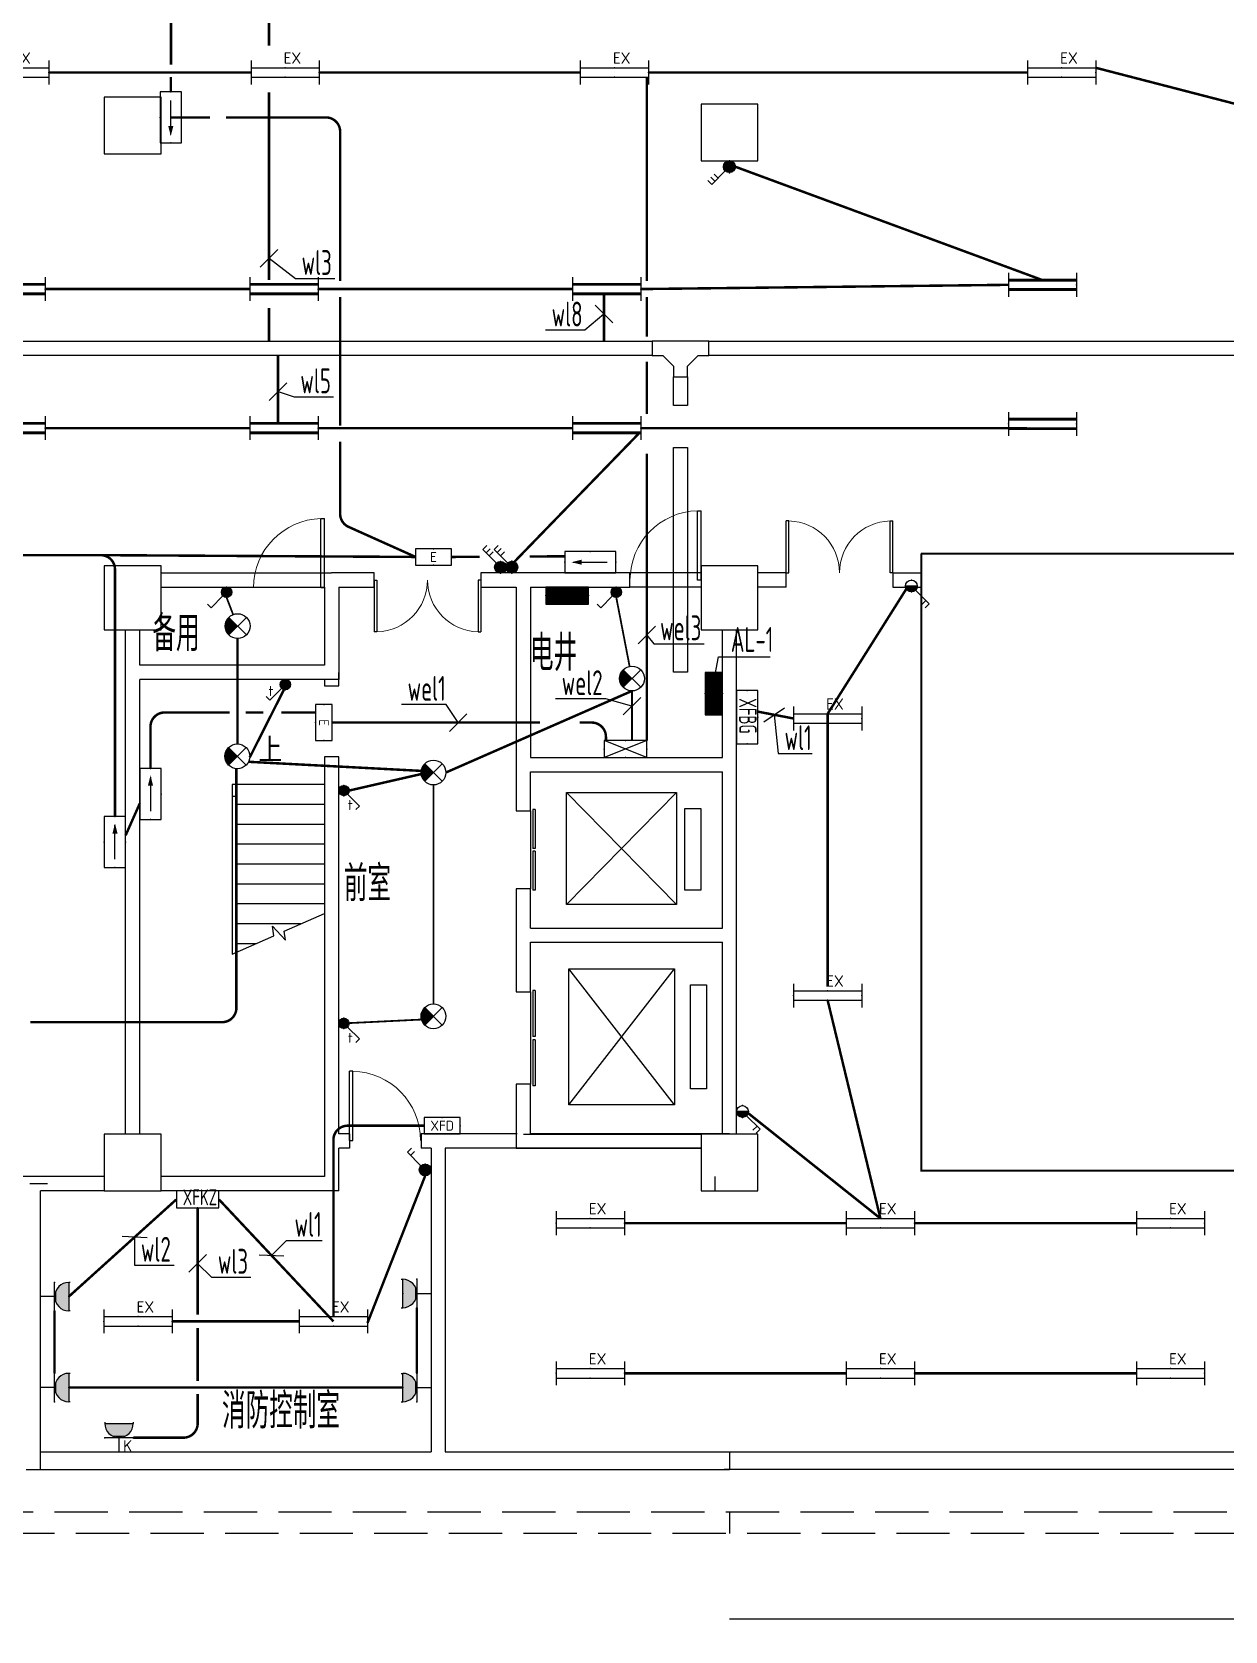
# Model space of a CAD drawing. Extents: x 2166032 to 5302137, y 581493 to 2416206.
# Drawn here: x 2488264 to 2505058, y 1253170 to 1275683 of the extents above; entities that cross this region are included whole.
import ezdxf
from ezdxf.enums import TextEntityAlignment as Align

# ---------------------------------------------------------------- set-up
doc = ezdxf.new("R2010")
doc.units = 0
doc.header["$LTSCALE"] = 1000
doc.header["$MEASUREMENT"] = 0
doc.linetypes.add('DASH', pattern=[0.35, 0.25, -0.1])
for name, color, linetype in [('3T_WOOD', 21, 'Continuous'), ('CABLETRAY', 4, 'Continuous'), ('COLUMN', 2, 'Continuous'), ('DIM-照明', 3, 'Continuous'), ('DIM-箱柜', 3, 'Continuous'), ('DIM_SYMB', 3, 'Continuous'), ('EQUIP-动力', 3, 'Continuous'), ('EQUIP-照明', 3, 'Continuous'), ('EQUIP-箱柜', 3, 'Continuous'), ('PUB_TEXT', 7, 'Continuous'), ('STAIR', 8, 'Continuous'), ('TEL_TEXT', 7, 'Continuous'), ('WALL', 8, 'Continuous'), ('WINDOW', 8, 'Continuous'), ('WIRE-应急', 6, 'DASH'), ('WIRE-照明', 1, 'Continuous'), ('地沟', 8, 'Continuous'), ('消防', 7, 'Continuous')]:
    doc.layers.add(name, color=color, linetype=linetype)
doc.styles.add('_TCH_DIM', font='tssdeng.shx', dxfattribs={"bigfont": 'tssdchn.shx'})
doc.styles.add('_TCH_LABEL', font='!tssdeng.shx', dxfattribs={"bigfont": '!tssdchn.shx'})
doc.styles.add('_TEL_DIM', font='@tssdeng.shx', dxfattribs={"width": 0.8, "height": 3.5, "bigfont": '!tssdchn.shx'})
doc.styles.get("Standard").update_dxf_attribs({"font": 'tssdeng.shx', "bigfont": 'tssdchn.shx'})
doc.styles.add('TSSD_REIN', font='tssdeng.shx', dxfattribs={"width": 0.7, "bigfont": 'tssdchn.shx'})

# ---------------------------------------------------------------- blocks, each defined once
blk = doc.blocks.new('$DorLib2D$00000001')
for p, q in [((0.45, 0.975), (0.5, 0.975)), ((0.45, 0), (0.45, 0.975)), ((0.5, 0), (0.5, 0.975)), ((0.5, 0), (0.45, 0))]:
    blk.add_line(p, q)
at = {"lineweight": 13}
blk.add_arc((0.475, 0), 0.975, 91.4693, 180, dxfattribs=at)
blk = doc.blocks.new('*X38')
at = {"color": 0}
for p, q in [((-250, 33), (-83, 200)), ((-250, 68), (-118, 200)), ((-250, 104), (-154, 200)), ((-250, 139), (-189, 200)), ((-250, 174), (-224, 200)), ((-247, 0), (-47, 200)), ((-212, 0), (-12, 200)), ((-177, 0), (23, 200)), ((-141, 0), (59, 200)), ((-106, 0), (94, 200)), ((-71, 0), (129, 200)), ((-35, 0), (165, 200)), ((0, 0), (200, 200)), ((35, 0), (235, 200)), ((71, 0), (250, 179)), ((106, 0), (250, 144)), ((141, 0), (250, 109)), ((177, 0), (250, 73)), ((212, 0), (250, 38)), ((247, 0), (250, 3))]:
    blk.add_line(p, q, dxfattribs=at)
blk = doc.blocks.new('$equip$00001421')
for p, q in [((0.75, 0.6), (-0.75, 0.6)), ((-0.75, 0.6), (-0.75, 0)), ((0.75, 0), (0.75, 0.6)), ((-0.75, 0), (0.75, 0))]:
    blk.add_line(p, q)
at = {"const_width": 0.6}
blk.add_lwpolyline([(-0.75, 0.3), (0.75, 0.3)], dxfattribs=at)
for p in [(0, 0.6), (-0.75, 0.3), (0, 0), (0.75, 0.3)]:
    blk.add_point(p)
at = {"xscale": 0.00300000000061118, "yscale": 0.00300000000061118, "zscale": 0.003}
blk.add_blockref('*X38', (0, 0), dxfattribs=at)
at = {"style": '_TCH_LABEL', "flags": 9}
blk.add_attdef('A', (0, 0), '', height=0.00002, dxfattribs=at)
blk = doc.blocks.new('$equip$00001413')
for p, q in [((0.75, 0.6), (-0.75, 0.6)), ((-0.75, 0.6), (-0.75, 0)), ((0.75, 0), (0.75, 0.6)), ((-0.75, 0), (0.75, 0))]:
    blk.add_line(p, q)
for p in [(0, 0.6), (-0.75, 0.3), (0, 0), (0.75, 0.3)]:
    blk.add_point(p)
at = {"style": '_TCH_LABEL', "flags": 9}
blk.add_attdef('A', (0, 0), '', height=0.00002, dxfattribs=at)
blk = doc.blocks.new('$equip$00001771')
for p, q in [((-1.2, 0.417), (-1.2, -0.417)), ((-1.2, 0.167), (1.2, 0.167)), ((1.2, 0.417), (1.2, -0.417)), ((-1.2, -0.167), (1.2, -0.167))]:
    blk.add_line(p, q)
for p in [(-1.2, 0), (0, 0.167), (1.2, 0), (0, -0.167)]:
    blk.add_point(p)
at = {"color": 7, "style": '_TEL_DIM'}
blk.add_attdef('$TEXT$', text='', height=0.4, dxfattribs=at).set_placement((0.257, 0.508), align=Align.MIDDLE_CENTER)
at = {"color": 7, "style": '_TEL_DIM', "flags": 1}
blk.add_attdef('A', text='', height=0.00002, dxfattribs=at).set_placement((0, 0), align=Align.MIDDLE_CENTER)
blk = doc.blocks.new('$equip$00001963')
for p, q in [((0.147, 0.356), (0.625, 0.833)), ((0.512, 0.72), (0.653, 0.579)), ((0.625, 0.833), (0.766, 0.692))]:
    blk.add_line(p, q)
blk.add_circle((0, 0.208), 0.208)
for p in [(-0.208, 0.208), (0, 0.417), (0, 0), (0.208, 0.208)]:
    blk.add_point(p)
for points in [[(-0.18, 0.313), (0.18, 0.313), (-0.208, 0.208), (0.208, 0.208)], [(-0.18, 0.104), (0.18, 0.104), (-0.208, 0.208), (0.208, 0.208)], [(-0.104, 0.389), (0.104, 0.389), (-0.18, 0.313), (0.18, 0.313)], [(-0.104, 0.028), (0.104, 0.028), (-0.18, 0.104), (0.18, 0.104)], [(0, 0.417), (0, 0.417), (-0.104, 0.389), (0.104, 0.389)], [(0, 0), (0, 0), (-0.104, 0.028), (0.104, 0.028)]]:
    blk.add_solid(points)
at = {"layer": 'TEL_TEXT', "style": '_TEL_DIM', "flags": 1}
blk.add_attdef('A', text='', height=0.00002, dxfattribs=at).set_placement((0, 0), align=Align.MIDDLE_CENTER)
blk = doc.blocks.new('$equip$00001237')
for p, q in [((-0.5, 1.05), (-0.5, 1)), ((-0.5, 1), (0.5, 1)), ((0.5, 1.05), (0.5, 1)), ((0.5, 0.5), (-0.5, 0.5)), ((0, 0.5), (0, 0))]:
    blk.add_line(p, q)
blk.add_arc((0, 1), 0.5, 180, 0)
for p in [(0, 1), (-0.5, 0.5), (0, 0), (0.5, 0.5)]:
    blk.add_point(p)
for points in [[(0.433, 0.75), (-0.433, 0.75), (0.5, 1), (-0.5, 1)], [(0.25, 0.567), (-0.25, 0.567), (0.433, 0.75), (-0.433, 0.75)], [(0, 0.5), (0, 0.5), (0.25, 0.567), (-0.25, 0.567)]]:
    blk.add_solid(points)
at = {"flags": 9}
blk.add_attdef('A', (0, 0), '', height=0.00002, dxfattribs=at)
blk = doc.blocks.new('$equip$00001764')
for p, q in [((-0.5, 1.05), (-0.5, 1)), ((-0.5, 1), (0.5, 1)), ((0.5, 1.05), (0.5, 1)), ((0.5, 0.5), (-0.5, 0.5)), ((0, 0.5), (0, 0))]:
    blk.add_line(p, q)
blk.add_arc((0, 1), 0.5, 180, 0)
for p in [(-0.5, 0.5), (0, 0), (0.5, 0.5)]:
    blk.add_point(p)
for points in [[(0.433, 0.75), (-0.433, 0.75), (0.5, 1), (-0.5, 1)], [(0.25, 0.567), (-0.25, 0.567), (0.433, 0.75), (-0.433, 0.75)], [(0, 0.5), (0, 0.5), (0.25, 0.567), (-0.25, 0.567)]]:
    blk.add_solid(points)
at = {"color": 7, "style": '_TEL_DIM'}
blk.add_attdef('$TEXT$', text='', height=0.4, dxfattribs=at).set_placement((0.303, 0.211), align=Align.MIDDLE_CENTER)
at = {"color": 7, "style": '_TEL_DIM', "flags": 1}
blk.add_attdef('A', text='', height=0.00002, dxfattribs=at).set_placement((0, 0), align=Align.MIDDLE_CENTER)
blk = doc.blocks.new('$equip$00001776')
for p, q in [((0.72, 0.66), (-0.72, 0.66)), ((-0.72, 0.66), (-0.72, 0)), ((0.72, 0), (0.72, 0.66)), ((-0.72, 0), (0.72, 0))]:
    blk.add_line(p, q)
for p in [(0, 0.66), (-0.72, 0.33), (0, 0), (0.72, 0.33)]:
    blk.add_point(p)
at = {"color": 7, "style": '_TEL_DIM'}
blk.add_attdef('$TEXT$', text='', height=0.4, dxfattribs=at).set_placement((0, 0.33), align=Align.MIDDLE_CENTER)
at = {"color": 7, "style": '_TEL_DIM', "flags": 1}
blk.add_attdef('A', text='', height=0.00002, dxfattribs=at).set_placement((0, 0), align=Align.MIDDLE_CENTER)
blk = doc.blocks.new('$equip$00001962')
for p, q in [((0.147, 0.356), (0.625, 0.833)), ((0.625, 0.833), (0.766, 0.692))]:
    blk.add_line(p, q)
blk.add_circle((0, 0.208), 0.208)
for p in [(-0.208, 0.208), (0, 0.417), (0, 0), (0.208, 0.208)]:
    blk.add_point(p)
for points in [[(-0.18, 0.313), (0.18, 0.313), (-0.208, 0.208), (0.208, 0.208)], [(-0.18, 0.104), (0.18, 0.104), (-0.208, 0.208), (0.208, 0.208)], [(-0.104, 0.389), (0.104, 0.389), (-0.18, 0.313), (0.18, 0.313)], [(-0.104, 0.028), (0.104, 0.028), (-0.18, 0.104), (0.18, 0.104)], [(0, 0.417), (0, 0.417), (-0.104, 0.389), (0.104, 0.389)], [(0, 0), (0, 0), (-0.104, 0.028), (0.104, 0.028)]]:
    blk.add_solid(points)
at = {"layer": 'TEL_TEXT', "style": '_TEL_DIM', "flags": 1}
blk.add_attdef('A', text='', height=0.00002, dxfattribs=at).set_placement((0, 0), align=Align.MIDDLE_CENTER)
blk = doc.blocks.new('$equip$00001822')
for p, q in [((0.147, 0.356), (0.625, 0.833)), ((0.625, 0.833), (0.766, 0.692))]:
    blk.add_line(p, q)
blk.add_circle((0, 0.208), 0.208)
for p in [(-0.208, 0.208), (-0.015, 0.001), (0, 0.417), (0.208, 0.208)]:
    blk.add_point(p)
for points in [[(-0.18, 0.313), (0.18, 0.313), (-0.208, 0.208), (0.208, 0.208)], [(-0.18, 0.104), (0.18, 0.104), (-0.208, 0.208), (0.208, 0.208)], [(-0.104, 0.389), (0.104, 0.389), (-0.18, 0.313), (0.18, 0.313)], [(-0.104, 0.028), (0.104, 0.028), (-0.18, 0.104), (0.18, 0.104)], [(0, 0.417), (0, 0.417), (-0.104, 0.389), (0.104, 0.389)], [(0, 0), (0, 0), (-0.104, 0.028), (0.104, 0.028)]]:
    blk.add_solid(points)
at = {"color": 7, "style": '_TEL_DIM'}
blk.add_attdef('$TEXT$', text='', height=0.4, dxfattribs=at).set_placement((0.581, 0.465), align=Align.MIDDLE_CENTER)
at = {"color": 7, "style": '_TEL_DIM', "flags": 1}
blk.add_attdef('A', text='', height=0.00002, dxfattribs=at).set_placement((0, 0), align=Align.MIDDLE_CENTER)
blk = doc.blocks.new('$equip$00001686')
for p, q in [((0.72, 0.6), (-0.72, 0.6)), ((-0.72, 0.6), (-0.72, 0)), ((0.72, 0), (0.72, 0.6)), ((-0.72, 0), (0.72, 0))]:
    blk.add_line(p, q)
at = {"color": 7}
blk.add_line((-0.48, 0.3), (0.48, 0.3), dxfattribs=at)
for p in [(0, 0.6), (-0.72, 0.3), (0, 0), (0.72, 0.3)]:
    blk.add_point(p)
blk.add_solid([(-0.24, 0.228), (-0.528, 0.3), (-0.24, 0.372)])
at = {"layer": 'TEL_TEXT', "style": '_TEL_DIM', "flags": 1}
blk.add_attdef('A', text='', height=0.00002, dxfattribs=at).set_placement((0, 0), align=Align.MIDDLE_CENTER)
blk = doc.blocks.new('$equip$00001190')
for p, q in [((-0.354, 0.354), (0.354, -0.354)), ((-0.354, -0.354), (0.354, 0.354))]:
    blk.add_line(p, q)
blk.add_circle((0, 0), 0.5)
for points in [[(-0.177, -0.177), (-0.483, 0.129), (0, 0), (-0.354, 0.354)], [(-0.306, -0.306), (-0.483, -0.129), (-0.177, -0.177), (-0.483, 0.129)], [(-0.354, -0.354), (-0.354, -0.354), (-0.306, -0.306), (-0.483, -0.129)]]:
    blk.add_solid(points)
at = {"flags": 9}
blk.add_attdef('A', (0, 0), '', height=0.00002, dxfattribs=at)
blk = doc.blocks.new('$equip$00001214')
for p, q in [((0.147, 0.356), (0.625, 0.833)), ((0.512, 0.72), (0.653, 0.579)), ((0.625, 0.833), (0.766, 0.692)), ((0, 0.417), (0, 0))]:
    blk.add_line(p, q)
blk.add_circle((0, 0.208), 0.208)
for p in [(-0.208, 0.208), (0, 0.417), (0.208, 0.208), (0, 0)]:
    blk.add_point(p)
for points in [[(0.104, 0.389), (0.104, 0.028), (0, 0.417), (0, 0)], [(0.18, 0.313), (0.18, 0.104), (0.104, 0.389), (0.104, 0.028)], [(0.208, 0.208), (0.208, 0.208), (0.18, 0.313), (0.18, 0.104)]]:
    blk.add_solid(points)
at = {"flags": 9}
blk.add_attdef('A', (0, 0), '', height=0.00002, dxfattribs=at)
blk = doc.blocks.new('$equip$00001687')
for p, q in [((0.72, 0.6), (-0.72, 0.6)), ((-0.72, 0.6), (-0.72, 0)), ((0.72, 0), (0.72, 0.6)), ((-0.72, 0), (0.72, 0))]:
    blk.add_line(p, q)
at = {"color": 7}
blk.add_line((-0.48, 0.3), (0.48, 0.3), dxfattribs=at)
for p in [(0, 0.6), (-0.72, 0.3), (0, 0), (0.72, 0.3)]:
    blk.add_point(p)
blk.add_solid([(0.24, 0.228), (0.528, 0.3), (0.24, 0.372)])
at = {"layer": 'TEL_TEXT', "style": '_TEL_DIM', "flags": 1}
blk.add_attdef('A', text='', height=0.00002, dxfattribs=at).set_placement((0, 0), align=Align.MIDDLE_CENTER)
blk = doc.blocks.new('$equip$00001964')
for p, q in [((0.147, 0.356), (0.625, 0.833)), ((0.399, 0.607), (0.54, 0.466)), ((0.512, 0.72), (0.653, 0.579)), ((0.625, 0.833), (0.766, 0.692))]:
    blk.add_line(p, q)
blk.add_circle((0, 0.208), 0.208)
for p in [(-0.208, 0.208), (0, 0.417), (0, 0), (0.208, 0.208)]:
    blk.add_point(p)
for points in [[(-0.18, 0.313), (0.18, 0.313), (-0.208, 0.208), (0.208, 0.208)], [(-0.18, 0.104), (0.18, 0.104), (-0.208, 0.208), (0.208, 0.208)], [(-0.104, 0.389), (0.104, 0.389), (-0.18, 0.313), (0.18, 0.313)], [(-0.104, 0.028), (0.104, 0.028), (-0.18, 0.104), (0.18, 0.104)], [(0, 0.417), (0, 0.417), (-0.104, 0.389), (0.104, 0.389)], [(0, 0), (0, 0), (-0.104, 0.028), (0.104, 0.028)]]:
    blk.add_solid(points)
at = {"layer": 'TEL_TEXT', "style": '_TEL_DIM', "flags": 1}
blk.add_attdef('A', text='', height=0.00002, dxfattribs=at).set_placement((0, 0), align=Align.MIDDLE_CENTER)
blk = doc.blocks.new('$equip$00001424')
for p, q in [((-0.75, 0), (0.75, 0.6)), ((-0.75, 0.6), (0.75, 0)), ((0.75, 0.6), (-0.75, 0.6)), ((-0.75, 0.6), (-0.75, 0)), ((0.75, 0), (0.75, 0.6)), ((-0.75, 0), (0.75, 0))]:
    blk.add_line(p, q)
for p in [(0, 0.6), (-0.75, 0.3), (0, 0), (0.75, 0.3)]:
    blk.add_point(p)
at = {"style": '_TCH_LABEL', "flags": 9}
blk.add_attdef('A', (0, 0), '', height=0.00002, dxfattribs=at)
blk = doc.blocks.new('$equip$00001160')
for p, q in [((-1.2, 0.417), (-1.2, -0.417)), ((-1.2, 0.167), (1.2, 0.167)), ((1.2, 0.417), (1.2, -0.417)), ((-1.2, -0.167), (1.2, -0.167))]:
    blk.add_line(p, q)
at = {"const_width": 0.1}
for points in [[(-1.2, 0.167), (1.2, 0.167)], [(-1.2, -0.167), (1.2, -0.167)]]:
    blk.add_lwpolyline(points, dxfattribs=at)
at = {"layer": 'EQUIP-照明'}
for p in [(-1.2, 0), (0, 0.167), (1.2, 0), (0, -0.167)]:
    blk.add_point(p, dxfattribs=at)
at = {"layer": 'EQUIP-照明', "flags": 9}
blk.add_attdef('A', (0, 0), '', height=0.00002, dxfattribs=at)
blk = doc.blocks.new('$TCHSYS$LDOR22D')
for p, q in [((-0.517, 0.833), (-0.017, 0.833)), ((-0.517, 0.833), (-0.517, 0.667)), ((-0.017, 0.833), (-0.017, 0.667)), ((0.017, 0.833), (0.017, 0.667)), ((0.017, 0.833), (0.517, 0.833)), ((0.517, 0.833), (0.517, 0.667)), ((-0.517, 0.667), (-0.017, 0.667)), ((0.017, 0.667), (0.517, 0.667)), ((-0.5, 0.5), (0.5, 0.5))]:
    blk.add_line(p, q)
blk = doc.blocks.new('$DorLib2D$00000002')
for p, q in [((-0.5, 0), (-0.5, 0.4875)), ((-0.475, 0.4875), (-0.5, 0.4875)), ((-0.475, 0), (-0.475, 0.4875)), ((0.475, 0), (0.475, 0.4875)), ((0.475, 0.4875), (0.5, 0.4875)), ((0.5, 0), (0.5, 0.4875)), ((-0.5, 0), (-0.475, 0)), ((0.5, 0), (0.475, 0))]:
    blk.add_line(p, q)
at = {"lineweight": 13}
for centre, start, end in [((-0.4875, 0), 0, 88.53072), ((0.4875, 0), 91.46928, 180)]:
    blk.add_arc(centre, 0.4875, start, end, dxfattribs=at)

msp = doc.modelspace()

# ---------------------------------------------------------------- linework, layer by layer
msp.add_circle((2604640.5, 1020101.3), 438608.5)
at = {"layer": '3T_WOOD'}
msp.add_lwpolyline([(2498081.8, 1253340.8), (2506332.3, 1253340.8)], dxfattribs=at)
at = {"layer": 'CABLETRAY'}
for p, q in [((2469308.2, 1271328.1), (2496992.3, 1271328.1)), ((2496992.3, 1271328.1), (2496992.3, 1271128.1)), ((2497792.3, 1271328.1), (2496992.3, 1271328.1)), ((2496992.3, 1271328.1), (2496992.3, 1271128.1)), ((2497792.3, 1271128.1), (2497792.3, 1271328.1)), ((2497792.3, 1271328.1), (2508092.9, 1271328.1)), ((2497792.3, 1271128.1), (2497792.3, 1271328.1)), ((2496992.3, 1271128.1), (2469308.2, 1271128.1)), ((2496992.3, 1271128.1), (2497142.3, 1271128.1)), ((2497142.3, 1271128.1), (2497292.3, 1270978.1)), ((2497492.3, 1270978.1), (2497642.3, 1271128.1)), ((2497642.3, 1271128.1), (2497792.3, 1271128.1)), ((2508092.9, 1271128.1), (2497792.3, 1271128.1)), ((2497292.3, 1270978.1), (2497292.3, 1270828.1)), ((2497492.3, 1270828.1), (2497492.3, 1270978.1)), ((2497292.3, 1270828.1), (2497492.3, 1270828.1)), ((2497292.3, 1270424.9), (2497292.3, 1270828.1)), ((2497292.3, 1270828.1), (2497492.3, 1270828.1)), ((2497492.3, 1270828.1), (2497492.3, 1270424.9)), ((2497492.3, 1270424.9), (2497292.3, 1270424.9)), ((2497292.3, 1269831.8), (2497492.3, 1269831.8)), ((2497292.3, 1266670.7), (2497292.3, 1269831.8)), ((2497492.3, 1269831.8), (2497492.3, 1266670.7)), ((2497492.3, 1266670.7), (2497292.3, 1266670.7))]:
    msp.add_line(p, q, dxfattribs=at)
at = {"layer": 'COLUMN'}
for p, q in [((2490081.7, 1274767.4), (2489281.7, 1274767.4)), ((2489281.7, 1274767.4), (2489281.7, 1273967.4)), ((2490081.7, 1273967.4), (2490081.7, 1274767.4)), ((2498481.7, 1274667.4), (2497681.7, 1274667.4)), ((2497681.7, 1274667.4), (2497681.7, 1273868.7)), ((2498481.7, 1273868.7), (2498481.7, 1274667.4)), ((2489281.7, 1273967.4), (2490081.7, 1273967.4)), ((2497681.7, 1273868.7), (2498481.7, 1273868.7)), ((2490081.7, 1268167.4), (2489281.7, 1268167.4)), ((2489281.7, 1268167.4), (2489281.7, 1267267.4)), ((2490081.7, 1267267.4), (2490081.7, 1268167.4)), ((2498481.7, 1268167.3), (2497681.7, 1268167.3)), ((2497681.7, 1268167.3), (2497681.7, 1267267.3)), ((2498481.7, 1267267.3), (2498481.7, 1268167.3)), ((2489281.7, 1267267.4), (2490081.7, 1267267.4)), ((2497681.7, 1267267.3), (2498481.7, 1267267.3)), ((2490081.7, 1260167.4), (2489281.7, 1260167.4)), ((2489281.7, 1260167.4), (2489281.7, 1259367.4)), ((2490081.7, 1259367.4), (2490081.7, 1260167.4)), ((2498481.7, 1260167.4), (2497681.7, 1260167.4)), ((2497681.7, 1260167.4), (2497681.7, 1259367.4)), ((2498481.7, 1259367.4), (2498481.7, 1260167.4)), ((2489281.7, 1259367.4), (2490081.7, 1259367.4)), ((2497681.7, 1259367.4), (2498481.7, 1259367.4))]:
    msp.add_line(p, q, dxfattribs=at)
at = {"layer": 'DIM-照明'}
for p, q in [((2491476.8, 1272372.9), (2491724.2, 1272620.4)), ((2496191.3, 1271835.2), (2496438.8, 1271587.7)), ((2491850.9, 1270742.9), (2491603.4, 1270495.4)), ((2497042.8, 1267316.6), (2496795.3, 1267069.1)), ((2496585.7, 1266068), (2496833.1, 1266315.5)), ((2498566.9, 1265971.7), (2498856.7, 1266168.1)), ((2494139, 1265836.6), (2494386.5, 1266084.1)), ((2489883.7, 1258707.3), (2489534.1, 1258725)), ((2490471.9, 1258222.7), (2490719.4, 1258470.1)), ((2491459.9, 1258464.4), (2491809.7, 1258453.3))]:
    msp.add_line(p, q, dxfattribs=at)
for points in [[(2491600.5, 1272496.6), (2491971, 1272212.1)], [(2491971, 1272212.1), (2492525.1, 1272212.1)], [(2496315.1, 1271711.5), (2496045, 1271486.2)], [(2496045, 1271486.2), (2495490.9, 1271486.2)], [(2491727.1, 1270619.2), (2491953.5, 1270545.9)], [(2491953.5, 1270545.9), (2492507.6, 1270545.9)], [(2496919, 1267192.8), (2497017.5, 1267068.8)], [(2497017.5, 1267068.8), (2497726.7, 1267068.8)], [(2494094.9, 1266216.9), (2493463.3, 1266216.9)], [(2494262.7, 1265960.3), (2494094.9, 1266216.9)], [(2496341.8, 1266296.4), (2495632.7, 1266296.4)], [(2496709.4, 1266191.7), (2496341.8, 1266296.4)], [(2498711.8, 1266069.9), (2498769.6, 1265522.7)], [(2498769.6, 1265522.7), (2499246.2, 1265522.7)], [(2489708.9, 1258716.1), (2489708.9, 1258319.7)], [(2491634.8, 1258458.8), (2491846.2, 1258670.3)], [(2491846.2, 1258670.3), (2492348.6, 1258670.3)], [(2489708.9, 1258319.7), (2490263, 1258319.7)], [(2490595.7, 1258346.4), (2490791.7, 1258150.4)], [(2490791.7, 1258150.4), (2491345.8, 1258150.4)]]:
    msp.add_lwpolyline(points, dxfattribs=at)
at = {"layer": 'DIM-箱柜'}
for p, q in [((2497879.6, 1266634.8), (2497926, 1266885.2)), ((2497926, 1266885.2), (2498652.8, 1266885.2))]:
    msp.add_line(p, q, dxfattribs=at)
at = {"layer": 'DIM_SYMB'}
msp.add_lwpolyline([(2491820.6, 1265637.5, 0, 0, 0), (2491820.6, 1264150.2, 80, 0, 0), (2491820.6, 1263850.2, 0, 0, 0)], format="xyseb", dxfattribs=at)
at = {"layer": 'STAIR'}
for p, q in [((2491081.7, 1265087.4), (2491081.7, 1264917.4)), ((2492381.7, 1265087.4), (2491081.7, 1265087.4)), ((2492381.7, 1265087.4), (2492381.7, 1263273.8)), ((2491081.7, 1264917.4), (2491081.7, 1264637.4)), ((2491081.7, 1264917.4), (2491081.7, 1262700.9)), ((2491141.7, 1264917.4), (2491081.7, 1264917.4)), ((2491141.7, 1264917.4), (2491141.7, 1262727.3)), ((2492381.7, 1264807.4), (2491141.7, 1264807.4)), ((2495787.5, 1263400.3), (2495787.5, 1264975.3)), ((2495787.5, 1264975.3), (2497337.5, 1264975.3)), ((2497337.5, 1263400.3), (2495787.5, 1264975.3)), ((2495787.5, 1263400.3), (2497337.5, 1264975.3)), ((2497337.5, 1264975.3), (2497337.5, 1263400.3)), ((2491081.7, 1264637.4), (2491081.7, 1262700.9)), ((2497452.8, 1263600.3), (2497452.8, 1264750.3)), ((2497452.8, 1264750.3), (2497677.8, 1264750.3)), ((2497677.8, 1264750.3), (2497677.8, 1263600.3)), ((2492381.7, 1264527.4), (2491141.7, 1264527.4)), ((2492381.7, 1264247.4), (2491141.7, 1264247.4)), ((2492381.7, 1263967.4), (2491141.7, 1263967.4)), ((2492381.7, 1263687.4), (2491141.7, 1263687.4)), ((2497677.8, 1263600.3), (2497452.8, 1263600.3)), ((2492381.7, 1263407.4), (2491141.7, 1263407.4)), ((2491813.9, 1263023.6), (2492381.7, 1263273.8)), ((2497337.5, 1263400.3), (2495787.5, 1263400.3)), ((2492049.4, 1263127.4), (2491141.7, 1263127.4)), ((2491667.7, 1262959.2), (2491647.1, 1263092.6)), ((2491647.1, 1263092.6), (2491833.2, 1262898.4)), ((2491833.2, 1262898.4), (2491813.9, 1263023.6)), ((2491081.7, 1262700.9), (2491667.7, 1262959.2)), ((2491414, 1262847.4), (2491141.7, 1262847.4)), ((2495822.2, 1260578), (2495822.2, 1262491)), ((2495822.2, 1262491), (2497306.7, 1262491)), ((2497306.7, 1260578), (2495822.2, 1262491)), ((2495822.2, 1260578), (2497306.7, 1262491)), ((2497306.7, 1262491), (2497306.7, 1260578)), ((2497531.7, 1260803), (2497531.7, 1262266)), ((2497531.7, 1262266), (2497756.7, 1262266)), ((2497756.7, 1262266), (2497756.7, 1260803)), ((2497756.7, 1260803), (2497531.7, 1260803)), ((2497306.7, 1260578), (2495822.2, 1260578))]:
    msp.add_line(p, q, dxfattribs=at)
at = {"layer": 'WALL', "color": 2}
for p, q in [((2514534.7, 1268337.9), (2500781.7, 1268338.6)), ((2500781.7, 1268338.6), (2500781.7, 1259651.6)), ((2500781.7, 1259651.6), (2506089.3, 1259651.6))]:
    msp.add_line(p, q, dxfattribs=at)
at = {"layer": 'WALL'}
for p, q in [((2490081.7, 1268067.4), (2492481.7, 1268067.4)), ((2493081.7, 1268067.4), (2492481.7, 1268067.4)), ((2493081.7, 1267867.4), (2493081.7, 1268067.4)), ((2495181.7, 1268067.4), (2494581.7, 1268067.4)), ((2494581.7, 1268067.4), (2494581.7, 1267867.4)), ((2496681.7, 1268067.4), (2495181.7, 1268067.4)), ((2496681.7, 1267867.4), (2496681.7, 1268067.4)), ((2498881.6, 1268067.4), (2498481.7, 1268067.4)), ((2498881.6, 1267867.4), (2498881.6, 1268067.4)), ((2500381.6, 1268067.4), (2500781.7, 1268067.4)), ((2500381.6, 1268067.4), (2500381.6, 1267867.4)), ((2500781.7, 1268067.4), (2500781.7, 1267867.4)), ((2490081.7, 1267867.4), (2492381.7, 1267867.4)), ((2492381.7, 1267867.4), (2492381.7, 1266767.5)), ((2492581.7, 1267867.4), (2492581.7, 1266567.5)), ((2492581.7, 1267867.4), (2493081.7, 1267867.4)), ((2494581.7, 1267867.4), (2495081.7, 1267867.4)), ((2495081.7, 1267867.4), (2495081.7, 1265367.4)), ((2495281.7, 1267867.4), (2495281.7, 1265467.4)), ((2495281.7, 1267867.4), (2496681.7, 1267867.4)), ((2498881.6, 1267867.4), (2498481.7, 1267867.4)), ((2500381.6, 1267867.4), (2500781.7, 1267867.4)), ((2489581.7, 1266667.5), (2489581.7, 1267267.4)), ((2489781.7, 1266767.5), (2489781.7, 1267267.4)), ((2497981.7, 1265467.4), (2497981.7, 1267267.3)), ((2498181.7, 1265367.4), (2498181.7, 1267267.3)), ((2489581.7, 1260167.4), (2489581.7, 1266667.5)), ((2492381.7, 1266767.5), (2489781.7, 1266767.5)), ((2489781.7, 1260167.4), (2489781.7, 1266567.5)), ((2492581.7, 1266567.5), (2489781.7, 1266567.5)), ((2492381.7, 1266567.5), (2492381.7, 1266476.2)), ((2492581.7, 1266476.2), (2492581.7, 1266667.5)), ((2492381.7, 1266476.2), (2492581.7, 1266476.2)), ((2492581.7, 1265476.2), (2492381.7, 1265476.2)), ((2492381.7, 1265476.2), (2492381.7, 1259567.4)), ((2492581.7, 1260169.1), (2492581.7, 1265476.2)), ((2495281.7, 1265467.4), (2497981.7, 1265467.4)), ((2495081.7, 1265367.4), (2495081.7, 1264717.4)), ((2495281.7, 1265267.4), (2497981.7, 1265267.4)), ((2495281.7, 1264717.4), (2495281.7, 1265267.4)), ((2497981.7, 1263067.4), (2497981.7, 1265267.4)), ((2498181.7, 1262967.4), (2498181.7, 1265367.4)), ((2495081.7, 1264717.4), (2495281.7, 1264717.4)), ((2495281.7, 1263617.4), (2495081.7, 1263617.4)), ((2495081.7, 1263617.4), (2495081.7, 1262967.4)), ((2495281.7, 1263067.4), (2495281.7, 1263617.4)), ((2495081.7, 1262967.4), (2495081.7, 1262167.4)), ((2495281.7, 1263067.4), (2497981.7, 1263067.4)), ((2498181.7, 1260167.4), (2498181.7, 1262967.4)), ((2495281.7, 1262867.4), (2497981.7, 1262867.4)), ((2495281.7, 1262167.4), (2495281.7, 1262867.4)), ((2497981.7, 1260167.4), (2497981.7, 1262867.4)), ((2495081.7, 1262167.4), (2495281.7, 1262167.4)), ((2495281.7, 1260867.4), (2495081.7, 1260867.4)), ((2495081.7, 1260867.4), (2495081.7, 1259967.4)), ((2495281.7, 1260169.1), (2495281.7, 1260867.4)), ((2492731.9, 1260169.1), (2492581.7, 1260169.1)), ((2492731.9, 1260169.1), (2492731.9, 1259969.1)), ((2494081.7, 1260169.1), (2493741.8, 1260169.1)), ((2493741.8, 1260169.1), (2493741.8, 1259969.1)), ((2495081.7, 1260169.1), (2494081.7, 1260169.1)), ((2495091.6, 1260169.1), (2494737.5, 1260169.1)), ((2495181.7, 1260167.4), (2497681.7, 1260167.4)), ((2498081.7, 1260169.1), (2495281.7, 1260169.1)), ((2492731.9, 1259969.1), (2492581.7, 1259969.1)), ((2492581.7, 1259367.4), (2492581.7, 1259969.1)), ((2493881.7, 1259969.1), (2493741.8, 1259969.1)), ((2493881.7, 1259969.1), (2493881.7, 1259567.4)), ((2494081.7, 1259969.1), (2494081.7, 1259467.4)), ((2495181.7, 1259969.1), (2494081.7, 1259969.1)), ((2495081.7, 1259967.4), (2497681.7, 1259967.4)), ((2497681.7, 1259969.1), (2495181.7, 1259969.1)), ((2488281.7, 1259567.4), (2487781.7, 1259567.4)), ((2489281.7, 1259567.4), (2488281.7, 1259567.4)), ((2488381.7, 1255442.4), (2488381.7, 1259367.4)), ((2489281.7, 1259367.4), (2488381.7, 1259367.4)), ((2492381.7, 1259567.4), (2490081.7, 1259567.4)), ((2492581.7, 1259367.4), (2490081.7, 1259367.4)), ((2493881.7, 1259567.4), (2493881.7, 1255692.4)), ((2494081.7, 1259467.4), (2494081.7, 1255692.4)), ((2488381.7, 1255692.4), (2493881.7, 1255692.4)), ((2494081.7, 1255692.4), (2498081.7, 1255692.4)), ((2498081.7, 1255692.4), (2498081.7, 1255442.4)), ((2488181.7, 1255442.4), (2488381.7, 1255442.4)), ((2488281.7, 1255442.4), (2498081.7, 1255442.4))]:
    msp.add_line(p, q, dxfattribs=at)
for points in [[(2506581.7, 1259367.4), (2506581.7, 1255442.4), (2498006.7, 1255442.4)], [(2498081.7, 1255692.4), (2506031.6, 1255692.4)]]:
    msp.add_lwpolyline(points, dxfattribs=at)
at = {"layer": 'WINDOW'}
for p, q in [((2497681.7, 1268067.4), (2496681.7, 1268067.4)), ((2497681.7, 1267867.4), (2496681.7, 1267867.4))]:
    msp.add_line(p, q, dxfattribs=at)
at = {"layer": 'WINDOW', "linetype": 'DASH'}
for p, q in [((2488481.7, 1259467.4), (2482481.7, 1259467.4)), ((2497881.7, 1259367.4), (2497881.7, 1259567.4))]:
    msp.add_line(p, q, dxfattribs=at)
at = {"layer": 'WIRE-应急', "linetype": 'DASH', "const_width": 35}
for points in [[(2490219.6, 1275220.9), (2490229.5, 1278715.4)], [(2488499.6, 1275112.4), (2491346.7, 1275112.4)], [(2492306.7, 1275112.4), (2495982, 1275112.4)], [(2496942, 1275112.4), (2502278.3, 1275112.4)], [(2503238.3, 1275179), (2506881.7, 1274236.2)], [(2490218.7, 1275049.4), (2490218.7, 1274840.1)], [(2496919, 1272177), (2496919, 1275045.7)], [(2490217.6, 1274480.1), (2490769.2, 1274480.1)], [(2492601.6, 1271951), (2492601.6, 1270138.2)], [(2496919, 1271394.7), (2496919, 1271952)], [(2496919, 1270304.8), (2496919, 1271042.6)], [(2496919, 1265707.4), (2496919, 1269746.5)], [(2489231.7, 1268317.4), (2493663.5, 1268292)], [(2494167.5, 1268292), (2494563.4, 1268294.3)], [(2495269.4, 1268298.2), (2495762.4, 1268301)], [(2491157.7, 1267142.9), (2491157.7, 1265660.1)], [(2491328.9, 1265469.5), (2491811.7, 1266426.6)], [(2494090.5, 1265257), (2496709.4, 1266405.4)], [(2491270.2, 1266102.5), (2491522.2, 1266102.5)], [(2491774.2, 1266102.5), (2492256.3, 1266102.5)], [(2492487.3, 1265960.3), (2495414.3, 1265960.3)], [(2491311.6, 1265408), (2493770.1, 1265278.7)], [(2492727.5, 1265003), (2493800.1, 1265248.7)], [(2489581.7, 1264372.4), (2489781.7, 1264823.5)]]:
    msp.add_lwpolyline(points, dxfattribs=at)
for points in [[(2490994.2, 1274480.1), (2492401.6, 1274480.1, -0.4142136), (2492601.6, 1274280.1), (2492601.6, 1272176)], [(2492601.6, 1269913.2), (2492601.6, 1268898.2, 0.2953794), (2492719.7, 1268715.7), (2493663.5, 1268292)], [(2481641.7, 1268317.4), (2489231.7, 1268317.4, -0.4142136), (2489431.7, 1268117.4), (2489431.7, 1264637.7)], [(2489931.7, 1265313.9), (2489931.7, 1265902.5, -0.4142136), (2490131.7, 1266102.5), (2491045.2, 1266102.5)], [(2495974.5, 1265960.3), (2496143, 1265960.3, -0.4142136), (2496343, 1265760.3), (2496343, 1265707.4)], [(2491140.9, 1265310.6), (2491140.9, 1261942.4, -0.4142136), (2490940.9, 1261742.4), (2488241.2, 1261742.4)]]:
    msp.add_lwpolyline(points, format="xyb", dxfattribs=at)
at = {"layer": 'WIRE-应急', "color": 6, "linetype": 'DASH', "const_width": 25}
for points in [[(2491095, 1267481.2), (2491002.7, 1267721.5)], [(2496676.2, 1266752.3), (2496488.7, 1267721.5)], [(2496709.4, 1266405.4), (2496709.4, 1265707.4)], [(2493915.5, 1265082), (2493915.5, 1261999.4)], [(2492653.8, 1261725.5), (2493746.5, 1261779.1)]]:
    msp.add_lwpolyline(points, dxfattribs=at)
at = {"layer": 'WIRE-照明', "linetype": 'Continuous', "const_width": 35}
for points in [[(2491600.5, 1278690.3), (2491600.5, 1275489.5)], [(2491600.5, 1274833.2), (2491600.5, 1272192.4)], [(2498165, 1273785.6), (2502488.1, 1272189.8)], [(2488450.3, 1272063.5), (2491330.8, 1272063.5)], [(2492290.8, 1272063.5), (2495872.5, 1272063.5)], [(2496315.1, 1271996.8), (2496315.1, 1271328.1)], [(2496832.5, 1272063.5), (2502008.1, 1272123.1)], [(2491600.5, 1271797.5), (2491600.5, 1271328.1)], [(2491727.1, 1270172.1), (2491727.1, 1271128.1)], [(2491330.8, 1270105.4), (2488450.3, 1270105.4)], [(2494983.3, 1268150.7), (2496801.7, 1270025.7)], [(2496832.5, 1270105.4), (2502272.5, 1270105.4)], [(2499464.1, 1266084.3), (2500570.9, 1267840.6)], [(2498481.7, 1266114.1), (2498984.1, 1266017.6)], [(2499465.1, 1262240.6), (2499464.1, 1266084.3)], [(2499464.1, 1262050.8), (2500207, 1258979)], [(2498342.8, 1260463.1), (2500207, 1258979)], [(2492986.7, 1257507.6), (2493798.3, 1259578.1)], [(2488781.7, 1257878.3), (2490295.7, 1259246.3)], [(2490595.7, 1259126.3), (2490595.7, 1257622.4)], [(2490895.7, 1259246.3), (2492506.7, 1257529.9)], [(2496603.4, 1258912.4), (2499727, 1258912.4)], [(2500687, 1258912.4), (2503810.5, 1258912.4)], [(2488581.7, 1256797.8), (2488581.7, 1257678.3)], [(2493681.7, 1257722.4), (2493681.7, 1256797.8)], [(2490236.7, 1257529.9), (2492026.7, 1257529.9)], [(2490595.7, 1257437.4), (2490595.7, 1256690.3)], [(2496603.4, 1256799), (2499727, 1256799)], [(2500687, 1256799), (2503810.5, 1256799)], [(2493481.7, 1256597.8), (2488781.7, 1256597.8)]]:
    msp.add_lwpolyline(points, dxfattribs=at)
at = {"layer": 'WIRE-照明', "color": 1, "linetype": 'Continuous', "const_width": 35}
msp.add_lwpolyline([(2492290.8, 1270105.4), (2495872.5, 1270105.4)], dxfattribs=at)
at = {"layer": 'WIRE-照明', "linetype": 'Continuous', "const_width": 35}
for points in [[(2493785.7, 1260284.6), (2492706.7, 1260284.6, 0.4142136), (2492506.7, 1260084.6), (2492506.7, 1257596.5)], [(2490595.7, 1256505.3), (2490595.7, 1256092.4, -0.4142136), (2490395.7, 1255892.4), (2489688.2, 1255892.4)]]:
    msp.add_lwpolyline(points, format="xyb", dxfattribs=at)
at = {"layer": '地沟', "linetype": 'DASH', "ltscale": 3}
for p, q in [((2507181.7, 1254842.4), (2445381.7, 1254842.4)), ((2498081.7, 1254842.4), (2498081.7, 1254542.4)), ((2507481.7, 1254542.4), (2477781.7, 1254542.4))]:
    msp.add_line(p, q, dxfattribs=at)
at = {"layer": '消防', "color": 2, "const_width": 30}
msp.add_lwpolyline([(2500781.7, 1268338.6), (2500781.7, 1259651.6), (2506089.3, 1259651.6), (2506089.3, 1260066.7), (2506896.5, 1260066.7), (2506896.5, 1259651.6), (2511192.3, 1259651.6), (2514534.7, 1268337.9), (2500781.7, 1268337.9)], dxfattribs=at)

# ---------------------------------------------------------------- block references
at = {"layer": 'EQUIP-动力', "xscale": 400, "yscale": 400, "zscale": 400}
for p, rotation in [((2488381.7, 1257878.3), 270), ((2493881.7, 1257922.4), 90), ((2488381.7, 1256597.8), 270), ((2493881.7, 1256597.8), 90)]:
    msp.add_blockref('$equip$00001237', p, dxfattribs=dict(at, rotation=rotation))
msp.add_blockref('$equip$00001764', (2489488.2, 1255692.4), dxfattribs=at).add_auto_attribs({'$TEXT$': 'K'})
at = {"layer": 'EQUIP-照明', "xscale": 400, "yscale": 400, "zscale": 400}
for p in [(2488019.6, 1275112.4), (2491826.7, 1275112.4), (2496462, 1275112.4), (2502758.3, 1275112.4), (2499464.1, 1266017.6), (2499464.1, 1262117.4), (2496123.4, 1258912.4), (2500207, 1258912.4), (2504290.5, 1258912.4), (2489756.7, 1257529.9), (2492506.7, 1257529.9), (2496123.4, 1256799), (2500207, 1256799), (2504290.5, 1256799)]:
    msp.add_blockref('$equip$00001771', p, dxfattribs=at).add_auto_attribs({'$TEXT$': 'EX'})
at = {"layer": 'EQUIP-照明'}
for name, p, xscale, yscale, zscale, rotation in [('$equip$00001686', (2490367.6, 1274480.1), 500, 500, 500, 90), ('$equip$00001964', (2498081.7, 1273868.9), 400, 400, 400, 180), ('$equip$00001964', (2494943, 1268146.9), 400, 400, 400, 90), ('$equip$00001964', (2495101.1, 1268148.2), 400, 400, 400, 90), ('$equip$00001214', (2500559.8, 1267882.2), 400, 400, 400, 270), ('$equip$00001686', (2489781.7, 1264953.9), 500, 500, 500, 270), ('$equip$00001687', (2489581.7, 1264277.7), 500, 500, 500, 90), ('$equip$00001214', (2498181.7, 1260484), 400, 400, 400, 270), ('$equip$00001963', (2493881.7, 1259661.5), 400, 400, 400, 90)]:
    msp.add_blockref(name, p, dxfattribs=dict(at, xscale=xscale, yscale=yscale, zscale=zscale, rotation=rotation))
for name, p, xscale, yscale, zscale in [('$equip$00001160', (2487970.3, 1272063.5), 400, 400, 400), ('$equip$00001160', (2491810.8, 1272063.5), 400, 400, 400), ('$equip$00001160', (2496352.5, 1272063.5), 400, 400, 400), ('$equip$00001160', (2502488.1, 1272123.1), 400, 400, 400), ('$equip$00001160', (2487970.3, 1270105.4), 400, 400, 400), ('$equip$00001160', (2491810.8, 1270105.4), 400, 400, 400), ('$equip$00001160', (2496352.5, 1270105.4), 400, 400, 400), ('$equip$00001160', (2502488.1, 1270165.1), 400, 400, 400), ('$equip$00001686', (2496122.4, 1268067.4), 500, 500, 500), ('$equip$00001190', (2491157.7, 1267317.9), 350, 350, 350), ('$equip$00001190', (2496709.4, 1266580.4), 350, 350, 350), ('$equip$00001190', (2491154.6, 1265485.1), 350, 350, 350), ('$equip$00001190', (2493915.5, 1265257), 350, 350, 350), ('$equip$00001190', (2493915.5, 1261824.4), 350, 350, 350)]:
    msp.add_blockref(name, p, dxfattribs=dict(at, xscale=xscale, yscale=yscale, zscale=zscale))
at = {"layer": 'EQUIP-照明', "color": 5, "linetype": 'DASH', "xscale": 350, "yscale": 350, "zscale": 350}
for p, values in [((2493915.5, 1268176.5), {'$TEXT$': 'E'}), ((2494037.7, 1260169.1), {'$TEXT$': 'XFD'})]:
    msp.add_blockref('$equip$00001776', p, dxfattribs=at).add_auto_attribs(values)
at = {"layer": 'EQUIP-照明', "color": 5, "linetype": 'DASH', "xscale": 350, "yscale": 350, "zscale": 350, "rotation": 180}
for p in [(2491002.7, 1267867.4), (2496488.7, 1267867.4)]:
    msp.add_blockref('$equip$00001962', p, dxfattribs=at)
at = {"layer": 'EQUIP-照明', "color": 1}
ref = msp.add_blockref('$equip$00001822', (2491829.9, 1266567.5), dxfattribs=dict(at, xscale=349.9999999998863, yscale=350, zscale=350, rotation=179.9999527375684))
ref.add_attrib('$TEXT$', 't', dxfattribs={"layer": '0', "color": 7, "height": 140, "style": '_TEL_DIM'}).set_placement((2491626.7, 1266404.9), align=Align.MIDDLE_CENTER)
at = {"layer": 'EQUIP-照明', "color": 5, "linetype": 'DASH', "xscale": 350, "yscale": 350, "zscale": 350, "rotation": 270}
msp.add_blockref('$equip$00001776', (2492256.3, 1265960.3), dxfattribs=at).add_auto_attribs({'$TEXT$': 'E'})
at = {"layer": 'EQUIP-照明'}
ref = msp.add_blockref('$equip$00001822', (2492581.7, 1265003), dxfattribs=dict(at, xscale=350, yscale=350, zscale=350, rotation=270))
ref.add_attrib('$TEXT$', 't', dxfattribs={"layer": '0', "color": 7, "height": 140, "style": '_TEL_DIM'}).set_placement((2492744.3, 1264799.7), align=Align.MIDDLE_CENTER)
ref = msp.add_blockref('$equip$00001822', (2492580.9, 1261725.5), dxfattribs=dict(at, xscale=350, yscale=350, zscale=350, rotation=270))
ref.add_attrib('$TEXT$', 't', dxfattribs={"layer": '0', "color": 7, "height": 140, "style": '_TEL_DIM'}).set_placement((2492743.5, 1261522.3), align=Align.MIDDLE_CENTER)
at = {"layer": 'EQUIP-箱柜', "xscale": 400, "yscale": 400, "zscale": 400}
for name, p, rotation in [('$equip$00001421', (2495795.8, 1267867.4), 180), ('$equip$00001421', (2497981.7, 1266367.3), 90), ('$equip$00001424', (2496619, 1265707.4), 180)]:
    msp.add_blockref(name, p, dxfattribs=dict(at, rotation=rotation))
at = {"layer": 'EQUIP-箱柜', "color": 1, "xscale": 500, "yscale": 500, "zscale": 500, "rotation": 269.9999999971719}
msp.add_blockref('$equip$00001413', (2498181.7, 1266036.6), dxfattribs=at)
at = {"layer": 'EQUIP-箱柜', "xscale": 400, "yscale": 400, "zscale": 400}
msp.add_blockref('$equip$00001413', (2490595.7, 1259126.3), dxfattribs=at)
at = {"layer": 'WALL', "color": 2, "xscale": -1500, "yscale": 1500, "zscale": 100, "rotation": 2.699805056971186e-11}
msp.add_blockref('$DorLib2D$00000002', (2499631.6, 1268067.7), dxfattribs=at)
at = {"layer": 'WINDOW', "xscale": 1000, "yscale": 1000, "zscale": 1000}
msp.add_blockref('$DorLib2D$00000001', (2491881.7, 1267857.4), dxfattribs=at)
at = {"layer": 'WINDOW'}
for name, p, xscale, yscale, zscale, rotation in [('$DorLib2D$00000001', (2497181.7, 1267967.4), -1000, -1000, -1000, 179.999999999931), ('$DorLib2D$00000002', (2493831.7, 1267967.4), -1500, 1500, -1500, 179.9999999999358), ('$TCHSYS$LDOR22D', (2495181.7, 1264167.4), 1100, 200, 1100, 270.000000000089), ('$TCHSYS$LDOR22D', (2495181.7, 1261517.4), 1300, 200, 1300, 270.000000000092), ('$DorLib2D$00000001', (2493231.9, 1260077.4), 1000, -1000, 1000, 180)]:
    msp.add_blockref(name, p, dxfattribs=dict(at, xscale=xscale, yscale=yscale, zscale=zscale, rotation=rotation))

# ---------------------------------------------------------------- texts
at = {"layer": 'DIM-照明', "color": 7, "style": '_TEL_DIM', "width": 0.64}
for s, p in [('wl3', (2492058.5, 1272262.1)), ('wl8', (2495578.4, 1271536.2)), ('wl5', (2492041, 1270595.9)), ('wel3', (2497105, 1267118.8)), ('wel1', (2493550.8, 1266266.9)), ('wel2', (2495720.2, 1266346.4)), ('wl1', (2498857.1, 1265572.7)), ('wl1', (2491959.6, 1258720.3)), ('wl2', (2489796.4, 1258369.7)), ('wl3', (2490879.2, 1258200.4))]:
    msp.add_text(s, height=350, dxfattribs=at).set_placement(p)
at = {"layer": 'DIM-箱柜', "color": 7, "style": '_TEL_DIM', "width": 0.64}
msp.add_text('AL-1', height=350, dxfattribs=at).set_placement((2498101, 1266955.2))
at = {"layer": 'PUB_TEXT', "style": 'TSSD_REIN', "width": 0.7}
for s, height, p in [('备用', 500, (2489958.3, 1266964.8)), ('电井', 500, (2495273.2, 1266688.9)), ('前室', 500, (2492653.9, 1263444)), ('XFKZ', 224, (2490385.7, 1259164.8)), ('消防控制室', 500, (2490938.5, 1256020.9))]:
    msp.add_text(s, height=height, dxfattribs=at).set_placement(p)
at = {"layer": 'PUB_TEXT', "style": '_TCH_DIM'}
msp.add_text('上', height=350, dxfattribs=at).set_placement((2491453.5, 1265397.3))
at = {"layer": 'TEL_TEXT', "style": '_TEL_DIM', "width": 0.64}
msp.add_text('XFBG', height=245, rotation=270, dxfattribs=at).set_placement((2498218.1, 1266302.6))

doc.saveas('drawing.dxf')
